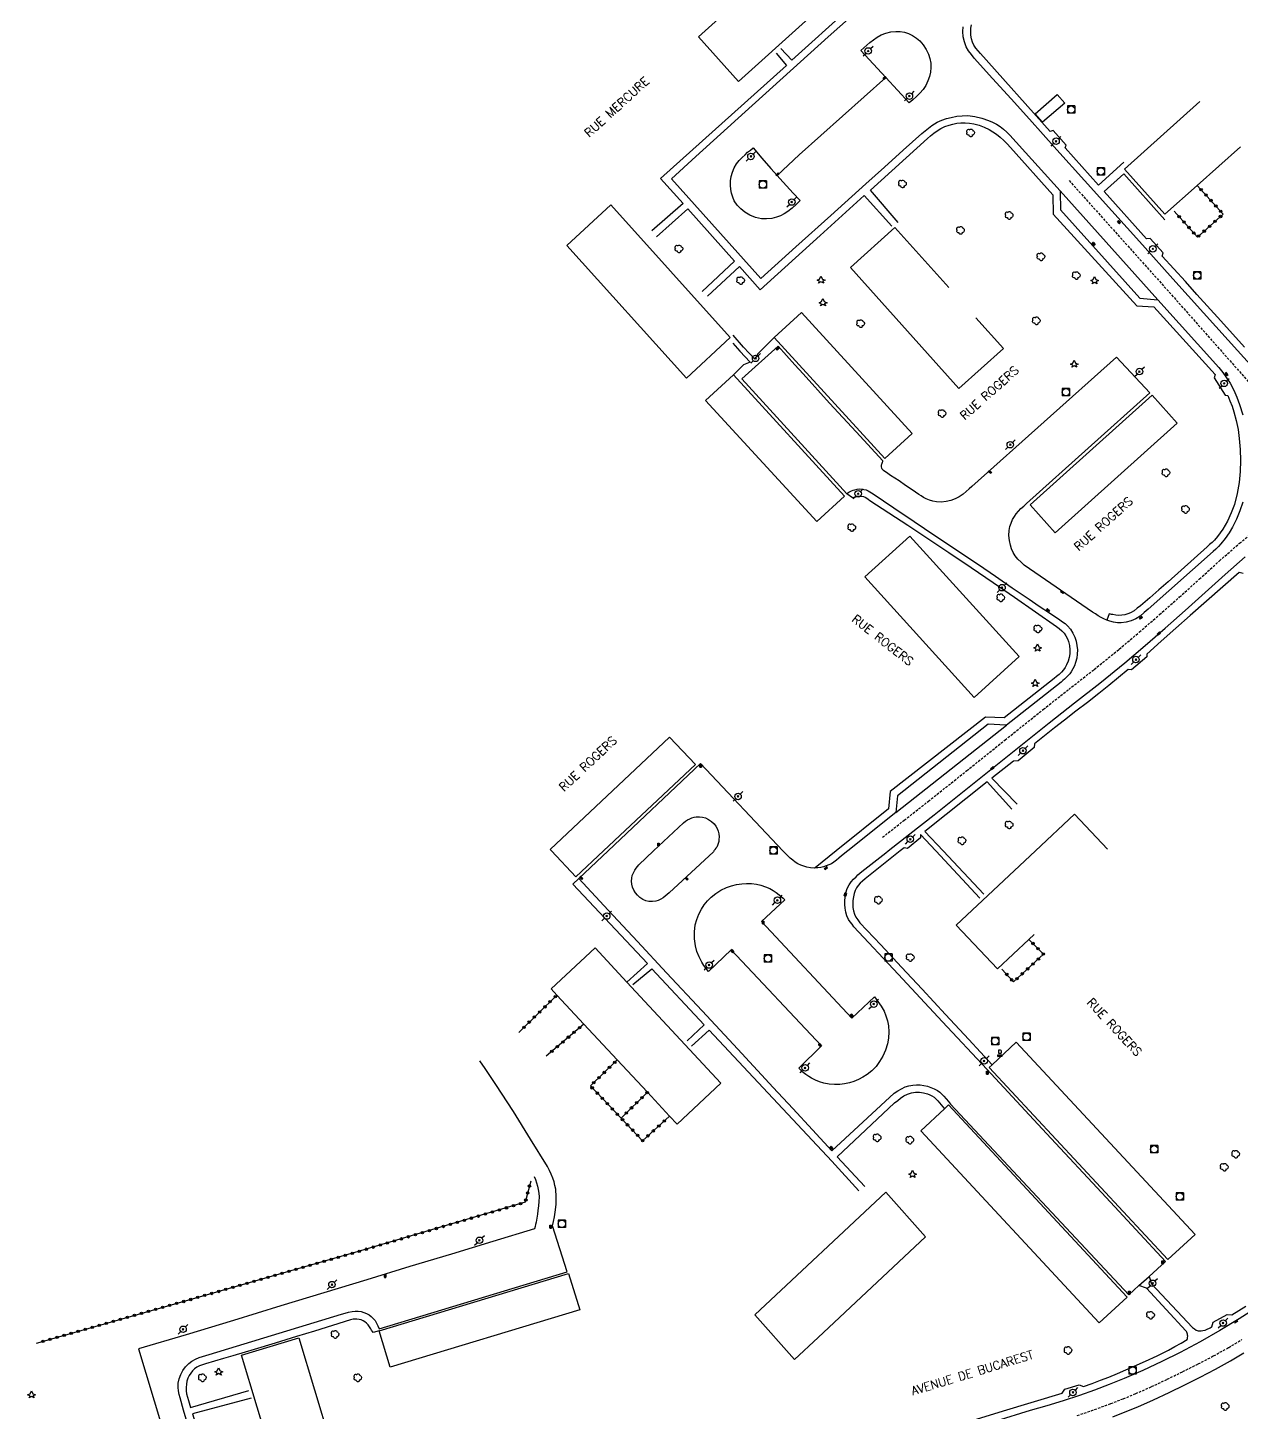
# Model space of a CAD drawing. Header units: millimetres. Extents: x 121000 to 122001, y 132000 to 133001.
# Drawn here: x 121360 to 121609.2, y 132559.8 to 132844 of the extents above; entities that cross this region are included whole.
import ezdxf
from ezdxf.enums import TextEntityAlignment as Align

# ---------------------------------------------------------------- set-up
doc = ezdxf.new("R2010")
doc.units = ezdxf.units.MM
doc.linetypes.add('DASHED', pattern=[0.75, 0.5, -0.25])
doc.layers.get('0').update_dxf_attribs({"linetype": 'CONTINUOUS'})
for name, color, linetype in [('W0001', 6, 'DASHED'), ('W0004', 5, 'CONTINUOUS'), ('W0006', 2, 'CONTINUOUS'), ('W0014', 7, 'CONTINUOUS'), ('W0017', 7, 'CONTINUOUS'), ('W0104', 1, 'CONTINUOUS'), ('W0300', 7, 'CONTINUOUS'), ('W0303', 7, 'CONTINUOUS'), ('W0323', 7, 'CONTINUOUS'), ('W0401', 7, 'CONTINUOUS'), ('W0420', 7, 'CONTINUOUS'), ('W0438', 7, 'CONTINUOUS'), ('W0473', 7, 'CONTINUOUS'), ('W0989', 7, 'CONTINUOUS')]:
    doc.layers.add(name, color=color, linetype=linetype)
doc.styles.get("Standard").update_dxf_attribs({"font": 'romans.shx', "width": 0.85})

# ---------------------------------------------------------------- blocks, each defined once
blk = doc.blocks.new('T401')
for p, q in [((-0.3, 0.3), (0, 0.3)), ((-0.3, -0.25), (-0.3, 0.3)), ((-0.3, 0.15), (0, 0.15)), ((-0.3, 0), (0, 0)), ((0, 0.3), (0, -0.25)), ((-0.3, -0.15), (0, -0.15)), ((-0.3, -0.25), (-0.3, -0.3)), ((-0.3, -0.3), (0, -0.3)), ((0, -0.3), (0, -0.25))]:
    blk.add_line(p, q)
blk = doc.blocks.new('T473')
for p, q in [((-0.166667, 0.166667), (0.166667, -0.166667)), ((-0.166667, -0.166667), (0.166667, 0.166667)), ((0.500001, 0.500001), (1.000002, 1.000002)), ((-1.000002, -1.000002), (-0.500001, -0.500001))]:
    blk.add_line(p, q)
blk.add_ellipse((0, 0), major_axis=(0.471405, 0.471405), ratio=1, start_param=5.4977871438, end_param=11.780972451)
blk = doc.blocks.new('T300')
for p, q in [((-0.8, 0.51), (-0.86, 0.34)), ((-0.86, 0.34), (-0.86, 0.17)), ((-0.86, 0.17), (-0.74, 0.06)), ((-0.69, 0.63), (-0.8, 0.51)), ((-0.8, -0.06), (-0.74, 0.06)), ((-0.74, 0.06), (-0.69, 0.11)), ((-0.57, 0.69), (-0.69, 0.63)), ((-0.46, 0.69), (-0.57, 0.69)), ((-0.29, 0.63), (-0.46, 0.69)), ((-0.29, 0.63), (-0.17, 0.74)), ((-0.23, 0.57), (-0.29, 0.63)), ((-0.17, 0.74), (-0.06, 0.8)), ((-0.06, 0.8), (0.06, 0.8)), ((0.06, 0.8), (0.23, 0.74)), ((0.23, 0.74), (0.34, 0.63)), ((0.34, 0.63), (0.4, 0.51)), ((0.46, 0.46), (0.34, 0.46)), ((0.4, 0.51), (0.4, 0.46)), ((0.57, 0.4), (0.46, 0.46)), ((0.57, 0.4), (0.69, 0.29)), ((0.69, 0.29), (0.74, 0.17)), ((0.74, 0.06), (0.69, -0.17)), ((0.74, 0.17), (0.74, 0.06)), ((-0.8, -0.17), (-0.8, -0.06)), ((-0.8, -0.23), (-0.8, -0.17)), ((-0.74, -0.34), (-0.8, -0.23)), ((-0.69, -0.4), (-0.74, -0.34)), ((-0.51, -0.46), (-0.69, -0.4)), ((-0.4, -0.46), (-0.51, -0.46)), ((-0.4, -0.46), (-0.34, -0.46)), ((-0.34, -0.46), (-0.34, -0.4)), ((-0.34, -0.51), (-0.34, -0.46)), ((-0.29, -0.63), (-0.34, -0.51)), ((-0.17, -0.74), (-0.29, -0.63)), ((-0.06, -0.8), (-0.17, -0.74)), ((0.06, -0.8), (-0.06, -0.8)), ((0.17, -0.74), (0.06, -0.8)), ((0.23, -0.69), (0.17, -0.74)), ((0.29, -0.46), (0.23, -0.46)), ((0.29, -0.63), (0.23, -0.69)), ((0.46, -0.4), (0.29, -0.46)), ((0.34, -0.51), (0.29, -0.63)), ((0.34, -0.51), (0.34, -0.46)), ((0.57, -0.34), (0.46, -0.4)), ((0.63, -0.29), (0.57, -0.34)), ((0.69, -0.17), (0.63, -0.29))]:
    blk.add_line(p, q)
blk = doc.blocks.new('T303')
for p, q in [((-0.77, 0), (-0.28, 0.21)), ((-0.28, -0.21), (-0.77, 0)), ((-0.28, 0.21), (0, 0.83)), ((0, 0.83), (0.28, 0.21)), ((0.28, 0.21), (0.83, 0)), ((0.83, 0), (0.28, -0.21)), ((-0.49, -0.63), (-0.28, -0.21)), ((0, -0.35), (-0.49, -0.63)), ((0.56, -0.63), (0, -0.35)), ((0.28, -0.21), (0.56, -0.63))]:
    blk.add_line(p, q)
blk = doc.blocks.new('T420')
for p, q in [((0.75, 0.75), (-0.75, 0.75)), ((-0.75, 0.75), (-0.75, -0.75)), ((0.75, 0.75), (0.75, -0.75)), ((0.75, -0.75), (-0.75, -0.75))]:
    blk.add_line(p, q)
blk.add_ellipse((0, 0), major_axis=(-0.53, 0.53), ratio=1, start_param=3.926991, end_param=10.210176)
blk = doc.blocks.new('T438')
for p, q in [((-0.4, 0.2), (0.4, 0.2)), ((-0.4, -0.2), (-0.4, 0.2)), ((0.15, 1.1), (-0.3, 1.1)), ((-0.3, 1.1), (-0.3, 0.5)), ((-0.3, 0.5), (0.15, 0.5)), ((0.3, 0.65), (0.3, 0.95)), ((0.4, 0.2), (0.4, -0.2))]:
    blk.add_line(p, q)
at = {"flags": 128}
for points in [[(-0.4, -0.2), (0.4, 0.2)], [(0.4, -0.2), (-0.4, -0.2)]]:
    blk.add_lwpolyline(points, dxfattribs=at)
for centre, major_axis, start_param, end_param in [((0.15, 0.95), (0.106, -0.106), 0.785398, 2.356194), ((0.15, 0.65), (0.106, 0.106), 3.926991, 5.497787)]:
    blk.add_ellipse(centre, major_axis=major_axis, ratio=1, start_param=start_param, end_param=end_param)
blk = doc.blocks.new('t323o')
at = {"color": 0, "linetype": 'Continuous'}
for radius in [0.25, 0.15]:
    blk.add_circle((0, 0), radius, dxfattribs=at)

msp = doc.modelspace()

# ---------------------------------------------------------------- linework, layer by layer
at = {"layer": 'W0001'}
for points in [[(121573.87, 132812.58), (121593.91, 132790.24), (121627.73, 132752.03)], [(121535.54, 132677.79), (121540.02, 132681.3), (121544.97, 132685.2), (121552.85, 132691.47), (121560.71, 132697.78), (121568.58, 132704.07), (121573.78, 132708.16), (121578.99, 132712.24), (121584.13, 132716.41), (121588.3, 132719.93), (121592.42, 132723.51), (121596.53, 132727.12), (121600.63, 132730.81), (121604.7, 132734.53), (121608.86, 132738.15), (121612.09, 132740.82), (121615.36, 132743.43), (121618.7, 132745.95), (121623.16, 132749.07), (121627.73, 132752.03)], [(121575.53, 132559.13), (121577.68, 132559.85), (121579.81, 132560.61), (121582.4, 132561.57), (121584.98, 132562.56), (121587.53, 132563.61), (121590.78, 132565.04), (121593.99, 132566.56), (121597.18, 132568.12), (121600.36, 132569.71), (121603.51, 132571.36), (121606.62, 132573.08), (121609.34, 132574.69)]]:
    msp.add_lwpolyline(points, dxfattribs=at)
at = {"layer": 'W0004'}
msp.add_lwpolyline([(121536.22, 132833.73), (121518.43, 132817.88), (121513.9, 132813.63)], dxfattribs=at)
at = {"layer": 'W0006'}
for points in [[(121572.01, 132810.3), (121572.06, 132806.56), (121588.37, 132788.46), (121592.05, 132788.12)], [(121560.89, 132700.8), (121557.22, 132701.04), (121538.61, 132686.28), (121538.3, 132682.89)]]:
    msp.add_lwpolyline(points, dxfattribs=at)
at = {"layer": 'W0014'}
for points in [[(121526.35, 132850.4), (121528.63, 132847.85), (121516.9, 132837.27), (121514.65, 132839.69)], [(121585.11, 132816.36), (121579.9, 132811.66), (121573.04, 132819.28), (121573.28, 132819.86), (121570.59, 132822.89), (121569.99, 132822.68), (121555.63, 132838.65), (121555.16, 132839.21), (121554.7, 132839.77), (121554.32, 132840.36), (121554.03, 132841.01), (121553.82, 132841.7), (121553.7, 132842.4), (121553.66, 132843.13), (121553.7, 132843.86), (121553.83, 132844.58)], [(121513.68, 132838.71), (121515.82, 132836.22), (121489.98, 132813), (121494.59, 132807.87), (121488.17, 132802.24)], [(121538.78, 132804.01), (121533.09, 132810.61), (121544.76, 132821.2), (121545.41, 132821.75), (121546.06, 132822.31), (121546.75, 132822.81), (121547.54, 132823.26), (121548.36, 132823.65), (121549.21, 132823.97), (121550, 132824.18), (121550.81, 132824.34), (121551.62, 132824.43), (121552.52, 132824.45), (121553.42, 132824.38), (121554.3, 132824.24), (121555.37, 132823.95), (121556.41, 132823.55), (121557.41, 132823.07), (121558.21, 132822.6), (121558.98, 132822.08), (121559.72, 132821.51), (121560.45, 132820.84), (121561.15, 132820.11), (121561.84, 132819.38), (121570.49, 132809.63), (121570.61, 132805.7), (121587.74, 132786.9), (121591.28, 132786.7), (121603.83, 132772.75), (121603.62, 132772.12), (121605.91, 132768.56), (121606.44, 132768.45), (121606.87, 132767.35), (121607.31, 132766.25), (121607.7, 132765.13), (121608.17, 132763.34), (121608.53, 132761.51), (121608.78, 132759.67), (121608.98, 132757.42), (121609.03, 132755.16), (121608.94, 132752.9), (121608.74, 132750.61), (121608.39, 132748.33), (121607.82, 132746.12), (121607.15, 132744.37), (121606.34, 132742.67), (121605.39, 132741.06), (121604.86, 132740.28), (121604.29, 132739.51), (121603.68, 132738.79), (121603.19, 132738.32), (121602.68, 132737.86), (121602.17, 132737.41), (121599.51, 132735.02), (121596.84, 132732.62), (121594.16, 132730.24), (121592.29, 132728.59), (121590.41, 132726.95), (121588.53, 132725.32), (121587.86, 132724.8), (121587.19, 132724.28), (121586.47, 132723.86), (121585.88, 132723.63), (121585.27, 132723.46), (121584.65, 132723.36), (121584.05, 132723.35), (121583.45, 132723.4), (121582.86, 132723.5), (121582.59, 132723.55), (121582.33, 132723.62), (121582.06, 132723.68), (121581.6, 132722.35)], [(121609.86, 132778.38), (121604.98, 132783.8), (121600.09, 132789.22), (121597.73, 132791.85), (121595.36, 132794.47), (121592.99, 132797.1), (121593.17, 132797.77), (121590.48, 132800.7), (121589.71, 132800.6), (121581.03, 132810.32), (121585.08, 132813.97), (121593.5, 132804.52)], [(121499.61, 132788.85), (121506.21, 132794.97), (121510.46, 132790.18), (121522.74, 132801.31), (121531.8, 132809.52), (121537.49, 132803.22)], [(121489.14, 132801.05), (121495.61, 132806.81), (121505.17, 132796.05), (121498.52, 132789.84)], [(121513.29, 132780.39), (121509.93, 132776.99), (121509.35, 132775.95), (121507, 132778.38), (121504.89, 132780.87)], [(121504.8, 132779.24), (121506.25, 132777.58), (121508.39, 132775.33), (121507.03, 132774.76), (121504.94, 132772.7)], [(121529.38, 132747.45), (121529.62, 132747.56), (121529.87, 132747.67), (121530.12, 132747.75), (121530.37, 132747.8), (121530.63, 132747.82), (121530.89, 132747.83), (121531.26, 132747.8), (121531.62, 132747.72), (121531.97, 132747.6), (121532.3, 132747.42), (121532.61, 132747.18), (121532.92, 132746.95), (121536.82, 132744.4), (121540.73, 132741.84), (121544.63, 132739.27), (121549.19, 132736.22), (121553.74, 132733.15), (121558.27, 132730.07), (121562.61, 132727.08), (121566.93, 132724.08), (121571.26, 132721.08), (121571.82, 132720.63), (121572.39, 132720.19), (121572.87, 132719.68), (121573.21, 132719.14), (121573.49, 132718.56), (121573.71, 132717.96), (121573.92, 132717.14), (121574.02, 132716.28), (121574, 132715.44), (121573.88, 132714.67), (121573.66, 132713.92), (121573.35, 132713.2), (121573.04, 132712.67), (121572.68, 132712.16), (121572.28, 132711.69), (121571.8, 132711.22), (121571.28, 132710.79), (121570.76, 132710.36), (121560.51, 132702.32), (121556.71, 132702.46), (121537.15, 132687.17), (121536.79, 132683.62), (121526.05, 132675)], [(121529.38, 132747.45), (121528.2, 132748.32)], [(121609.59, 132731.97), (121608.75, 132732.13), (121605.41, 132729.2), (121602.07, 132726.27), (121598.74, 132723.34), (121595.75, 132720.69), (121592.77, 132718.02), (121589.78, 132715.36), (121589.79, 132714.82), (121586.65, 132712.15), (121585.98, 132712.23), (121583.98, 132710.59), (121581.99, 132708.95), (121579.98, 132707.33), (121577.63, 132705.49), (121575.26, 132703.68), (121572.9, 132701.85), (121570.85, 132700.24), (121568.8, 132698.62), (121566.75, 132697), (121566.7, 132696.25), (121563.42, 132693.48), (121562.45, 132693.42), (121558, 132689.92), (121563.18, 132684.62)], [(121562.09, 132683.59), (121557.01, 132689.15), (121544.21, 132679.01), (121548, 132675)], [(121546.48, 132675), (121543.36, 132678.34), (121543.37, 132677.65), (121540.65, 132675.46), (121539.99, 132675.64), (121539.19, 132675)], [(121526.05, 132675), (121521.69, 132671.5)], [(121539.19, 132675), (121531.96, 132669.24), (121531.47, 132668.8), (121530.97, 132668.37), (121530.54, 132667.89), (121530.22, 132667.39), (121529.96, 132666.84), (121529.75, 132666.28), (121529.57, 132665.56), (121529.47, 132664.82), (121529.45, 132664.08), (121529.48, 132663.38), (121529.59, 132662.69), (121529.78, 132662.02), (121530.1, 132661.42), (121530.5, 132660.84), (121530.9, 132660.27), (121535.17, 132655.72), (121539.44, 132651.16), (121543.71, 132646.6), (121548.49, 132641.45), (121553.26, 132636.28), (121558.03, 132631.11)], [(121555.55, 132665.29), (121546.48, 132675)], [(121548, 132675), (121556.37, 132666.13)], [(121473.18, 132669.31), (121471.97, 132668.2), (121487.28, 132651.9), (121483.07, 132648.07)], [(121484.27, 132647.58), (121488.2, 132650.8), (121498.95, 132639.27), (121495.45, 132636.01)], [(121496.3, 132634.94), (121499.95, 132638.24), (121525.16, 132611.31), (121530.71, 132605.23)], [(121538.04, 132623.27), (121538.66, 132623.77), (121539.27, 132624.28), (121539.92, 132624.71), (121540.68, 132625.07), (121541.48, 132625.34), (121542.29, 132625.49), (121543.12, 132625.48), (121543.95, 132625.35), (121544.76, 132625.11), (121545.24, 132624.92), (121545.7, 132624.7), (121546.13, 132624.43), (121546.53, 132624.08), (121546.9, 132623.69), (121547.25, 132623.29), (121547.59, 132622.88), (121547.91, 132622.47), (121548.24, 132622.05)], [(121531.92, 132606.11), (121526.26, 132612.23), (121538.04, 132623.27)], [(121590.27, 132587.65), (121590.76, 132586.16)], [(121543.96, 132555.04), (121560.38, 132560.07), (121572.41, 132563.7), (121573, 132564.53), (121575.95, 132565.42), (121576.82, 132565.1), (121578.56, 132565.72), (121580.3, 132566.35), (121582.03, 132567.01), (121583.76, 132567.73), (121585.48, 132568.48), (121587.19, 132569.25), (121589.56, 132570.3), (121591.92, 132571.39), (121594.24, 132572.55), (121595.54, 132573.26), (121596.83, 132573.99), (121598.12, 132574.73), (121598.15, 132574.94), (121598.18, 132575.16), (121598.2, 132575.38), (121598.19, 132575.61), (121598.17, 132575.83), (121598.11, 132576.05), (121598.03, 132576.21), (121597.93, 132576.35), (121597.84, 132576.5), (121589.74, 132585.28), (121588.19, 132585.78)], [(121590.76, 132586.16), (121599.22, 132577.2), (121599.59, 132576.93), (121599.97, 132576.66), (121600.37, 132576.5), (121600.68, 132576.47), (121600.99, 132576.5), (121601.3, 132576.55), (121601.77, 132576.66), (121602.23, 132576.83), (121602.67, 132577.04), (121602.83, 132577.13), (121602.99, 132577.22), (121603.15, 132577.31), (121603.46, 132578.25), (121606.27, 132579.87), (121607.23, 132579.8), (121608.69, 132580.69), (121610.14, 132581.58)], [(121432.21, 132576.49), (121430.98, 132576.13), (121430.81, 132576.39), (121430.65, 132576.65), (121430.49, 132576.9), (121430.22, 132577.33), (121429.95, 132577.74), (121429.62, 132578.1), (121429.28, 132578.36), (121428.9, 132578.57), (121428.5, 132578.73), (121428.08, 132578.83), (121427.64, 132578.88), (121427.21, 132578.89), (121426.9, 132578.86), (121426.59, 132578.82), (121426.29, 132578.77), (121422.6, 132577.62), (121418.9, 132576.46), (121415.21, 132575.32), (121410.86, 132573.98), (121406.51, 132572.67), (121402.15, 132571.37), (121400.28, 132570.82), (121398.41, 132570.28), (121396.54, 132569.74), (121395.93, 132569.52), (121395.32, 132569.3), (121394.75, 132569.02), (121394.29, 132568.68), (121393.87, 132568.28), (121393.51, 132567.84), (121393.19, 132567.32), (121392.94, 132566.76), (121392.75, 132566.18), (121392.62, 132565.53), (121392.56, 132564.86), (121392.57, 132564.2), (121392.68, 132563.54), (121392.86, 132562.88), (121393.04, 132562.23), (121393.46, 132560.79), (121405.47, 132564.28)], [(121405.91, 132562.68), (121393.88, 132559.45), (121399.4, 132541.14), (121406.01, 132519.07)]]:
    msp.add_lwpolyline(points, dxfattribs=at)
at = {"layer": 'W0017'}
for points in [[(121529.19, 132846.35), (121524.4, 132842.06), (121518.7, 132836.95), (121513.01, 132831.82), (121507.33, 132826.67), (121502.29, 132822.09), (121497.25, 132817.5), (121492.21, 132812.91), (121510.57, 132792.51), (121517.75, 132798.98), (121524.94, 132805.44), (121532.12, 132811.91), (121535.95, 132815.36), (121539.77, 132818.82), (121543.6, 132822.27), (121544.64, 132823.07), (121545.69, 132823.88), (121546.79, 132824.55), (121547.72, 132824.96), (121548.68, 132825.3), (121549.66, 132825.56), (121550.77, 132825.77), (121551.9, 132825.89), (121553.03, 132825.91), (121554.48, 132825.73), (121555.91, 132825.37), (121557.3, 132824.88), (121558.13, 132824.54), (121558.94, 132824.14), (121559.7, 132823.68), (121560.39, 132823.13), (121561.04, 132822.51), (121561.69, 132821.9)], [(121531.11, 132839.26), (121531.72, 132839.82), (121532.33, 132840.38), (121532.96, 132840.92), (121533.69, 132841.5), (121534.44, 132842.05), (121535.25, 132842.5), (121536.23, 132842.87), (121537.26, 132843.11), (121538.31, 132843.2), (121539.18, 132843.15), (121540.06, 132843.01), (121540.89, 132842.76), (121541.72, 132842.35), (121542.49, 132841.83), (121543.19, 132841.23), (121543.91, 132840.42), (121544.53, 132839.51), (121545, 132838.54), (121545.28, 132837.64), (121545.45, 132836.71), (121545.49, 132835.77), (121545.39, 132834.84), (121545.17, 132833.91), (121544.85, 132833.02), (121544.41, 132832.13), (121543.86, 132831.29), (121543.24, 132830.5), (121542.55, 132829.81), (121541.79, 132829.17), (121541.02, 132828.54)], [(121611.61, 132774.18), (121606.52, 132779.8), (121601.45, 132785.42), (121595.17, 132792.39), (121588.91, 132799.37), (121582.64, 132806.34), (121577, 132812.63), (121571.35, 132818.91), (121565.7, 132825.19), (121561.93, 132829.37), (121558.16, 132833.54), (121554.38, 132837.71), (121553.8, 132838.47), (121553.21, 132839.24), (121552.73, 132840.05), (121552.36, 132841.05), (121552.12, 132842.1), (121552.03, 132843.16), (121552.11, 132844.11)], [(121541.02, 132828.54), (121536.22, 132833.73), (121531.11, 132839.26)], [(121561.69, 132821.9), (121572.01, 132810.46), (121572.01, 132810.3)], [(121518.62, 132808.48), (121517.8, 132807.7), (121516.98, 132806.93), (121516.09, 132806.25), (121515.36, 132805.78), (121514.6, 132805.37), (121513.81, 132805.05), (121512.79, 132804.8), (121511.72, 132804.7), (121510.68, 132804.75), (121509.48, 132805.01), (121508.31, 132805.47), (121507.26, 132806.09), (121506.43, 132806.77), (121505.68, 132807.56), (121505.1, 132808.45), (121504.79, 132809.19), (121504.57, 132809.97), (121504.43, 132810.77), (121504.34, 132811.66), (121504.35, 132812.56), (121504.47, 132813.43), (121504.73, 132814.33), (121505.12, 132815.19), (121505.6, 132816), (121506.12, 132816.67), (121506.71, 132817.3), (121507.33, 132817.9), (121507.86, 132818.38), (121508.41, 132818.83), (121508.96, 132819.29)], [(121508.96, 132819.29), (121510.79, 132817.19), (121512.61, 132815.09), (121513.9, 132813.63), (121514.46, 132813), (121515.84, 132811.49), (121517.23, 132809.98), (121518.62, 132808.48)], [(121592.05, 132788.12), (121572.01, 132810.46)], [(121591.87, 132788.14), (121592.05, 132788.12), (121604.62, 132774.23), (121605.4, 132773.17), (121606.19, 132772.11), (121606.9, 132771.01), (121607.65, 132769.59), (121608.29, 132768.11), (121608.85, 132766.6), (121609.49, 132764.52)], [(121609.49, 132746.55), (121608.93, 132744.82), (121608.25, 132743.11), (121607.43, 132741.48), (121606.71, 132740.29), (121605.9, 132739.14), (121605.02, 132738.05), (121604.51, 132737.49), (121603.98, 132736.95), (121603.45, 132736.42), (121590.1, 132724.59), (121589.27, 132723.9), (121588.44, 132723.21), (121587.54, 132722.64), (121586.59, 132722.22), (121585.57, 132721.92), (121584.54, 132721.79), (121583.76, 132721.82), (121582.98, 132721.94), (121582.21, 132722.13), (121581.6, 132722.35), (121581, 132722.62), (121580.42, 132722.91), (121579.83, 132723.26), (121579.25, 132723.63), (121578.68, 132724.01), (121564.63, 132733.62), (121563.98, 132734.25), (121563.32, 132734.88), (121562.76, 132735.56), (121562.37, 132736.25), (121562.06, 132736.99), (121561.81, 132737.74), (121561.59, 132738.74), (121561.49, 132739.77), (121561.54, 132740.79), (121561.7, 132741.55), (121561.95, 132742.3), (121562.26, 132743.02), (121562.61, 132743.61), (121563.01, 132744.17), (121563.44, 132744.7), (121563.97, 132745.25), (121564.54, 132745.77), (121565.12, 132746.28), (121590.41, 132769.04), (121583.57, 132776.31), (121553.91, 132749.82), (121553.31, 132749.28), (121552.71, 132748.74), (121552.07, 132748.24), (121551.27, 132747.7), (121550.43, 132747.23), (121549.54, 132746.89), (121548.6, 132746.68), (121547.62, 132746.61), (121546.65, 132746.65), (121545.91, 132746.79), (121545.18, 132747), (121544.48, 132747.27), (121543.97, 132747.54), (121543.48, 132747.85), (121542.99, 132748.15), (121541.64, 132749.08), (121540.29, 132750.02), (121538.93, 132750.94), (121538.06, 132751.49), (121537.18, 132752.04), (121536.35, 132752.64), (121536.03, 132752.86), (121535.72, 132753.1), (121535.49, 132753.38), (121535.4, 132753.58), (121535.34, 132753.8), (121535.32, 132754.02), (121535.34, 132754.21), (121535.4, 132754.41), (121535.46, 132754.61), (121535.51, 132754.76), (121535.58, 132754.91), (121535.64, 132755.05), (121530.16, 132760.99), (121524.69, 132766.92), (121519.24, 132772.89), (121517.52, 132774.79), (121515.81, 132776.7), (121514.09, 132778.61), (121506.64, 132771.9), (121528.2, 132748.32), (121528.43, 132748.46), (121528.66, 132748.61), (121528.89, 132748.74), (121529.2, 132748.89), (121529.52, 132749.02), (121529.84, 132749.13), (121530.32, 132749.23), (121530.8, 132749.28), (121531.28, 132749.27), (121531.74, 132749.2), (121532.2, 132749.09), (121532.63, 132748.92), (121532.97, 132748.73), (121533.29, 132748.51), (121533.61, 132748.29), (121537.84, 132745.44), (121542.07, 132742.59), (121546.31, 132739.75), (121549.29, 132737.76), (121552.27, 132735.77), (121555.24, 132733.77), (121558.71, 132731.4), (121562.16, 132729.01), (121565.62, 132726.64), (121567.73, 132725.24), (121569.85, 132723.83), (121571.96, 132722.43), (121572.51, 132722.04), (121573.05, 132721.65), (121573.55, 132721.21), (121574.13, 132720.5), (121574.62, 132719.7), (121575.01, 132718.87), (121575.29, 132718.03), (121575.47, 132717.16), (121575.56, 132716.28), (121575.53, 132715.41), (121575.41, 132714.53), (121575.19, 132713.67), (121574.95, 132713.01), (121574.65, 132712.37), (121574.29, 132711.77), (121573.98, 132711.36), (121573.64, 132710.98), (121573.28, 132710.61), (121572.93, 132710.28), (121572.57, 132709.97), (121572.2, 132709.66), (121560.98, 132700.79)], [(121536.7, 132675), (121541.18, 132678.51), (121546.13, 132682.4), (121554.01, 132688.68), (121561.87, 132694.98), (121569.74, 132701.28), (121574.94, 132705.37), (121580.15, 132709.45), (121585.29, 132713.61), (121589.46, 132717.14), (121593.58, 132720.72), (121597.69, 132724.32), (121601.78, 132728.02), (121605.86, 132731.74), (121610.02, 132735.36)], [(121538.3, 132682.89), (121560.98, 132700.79)], [(121561.01, 132700.82), (121560.98, 132700.79)], [(121515.1, 132675), (121498.2, 132692.93), (121479.21, 132675)], [(121488.55, 132675), (121494.7, 132680.79), (121495.12, 132681.07), (121495.54, 132681.35), (121495.98, 132681.59), (121496.42, 132681.77), (121496.87, 132681.92), (121497.32, 132682.01), (121497.95, 132682.02), (121498.58, 132681.94), (121499.18, 132681.77), (121499.84, 132681.47), (121500.45, 132681.05), (121500.98, 132680.54), (121501.32, 132680.08), (121501.6, 132679.57), (121501.81, 132679.04), (121501.93, 132678.49), (121501.98, 132677.92), (121501.96, 132677.35), (121501.91, 132676.92), (121501.83, 132676.49), (121501.68, 132676.09), (121501.53, 132675.8), (121501.34, 132675.53), (121501.14, 132675.27), (121501.04, 132675.12), (121500.94, 132675)], [(121538.31, 132682.95), (121538.3, 132682.89), (121528.4, 132675)], [(121479.21, 132675), (121473.18, 132669.31), (121479.2, 132662.87), (121485.21, 132656.43), (121491.22, 132649.99), (121498.53, 132642.15), (121505.84, 132634.3), (121513.13, 132626.45), (121517.14, 132622.11), (121521.16, 132617.77), (121525.17, 132613.44), (121537.95, 132625.27), (121538.68, 132625.73), (121539.41, 132626.18), (121540.17, 132626.55), (121540.94, 132626.79), (121541.74, 132626.95), (121542.55, 132627.02), (121543.29, 132626.99), (121544.04, 132626.88), (121544.77, 132626.7), (121545.49, 132626.47), (121546.18, 132626.17), (121546.83, 132625.8), (121547.29, 132625.45), (121547.72, 132625.06), (121548.14, 132624.65), (121548.62, 132624.13), (121549.07, 132623.58), (121549.51, 132623.03)], [(121500.94, 132675), (121500.93, 132674.98), (121500.82, 132674.84), (121491.75, 132666.4), (121491.35, 132666.04), (121490.94, 132665.68), (121490.51, 132665.37), (121490.02, 132665.09), (121489.51, 132664.85), (121488.98, 132664.69), (121488.3, 132664.6), (121487.6, 132664.61), (121486.94, 132664.74), (121486.32, 132665.03), (121485.74, 132665.44), (121485.23, 132665.92), (121484.83, 132666.42), (121484.49, 132666.97), (121484.24, 132667.55), (121484.09, 132668.15), (121484.02, 132668.78), (121484.05, 132669.4), (121484.18, 132669.97), (121484.41, 132670.53), (121484.69, 132671.06), (121484.95, 132671.44), (121485.25, 132671.8), (121485.55, 132672.16), (121488.55, 132675)], [(121515.36, 132674.73), (121515.1, 132675)], [(121527.11, 132673.97), (121526.6, 132673.52), (121526.08, 132673.07), (121525.53, 132672.67), (121525.04, 132672.38), (121524.51, 132672.13), (121523.98, 132671.92), (121523.43, 132671.74), (121522.87, 132671.61), (121522.3, 132671.52), (121521.69, 132671.5), (121521.54, 132671.49), (121520.78, 132671.55), (121520.03, 132671.68), (121519.39, 132671.84), (121518.76, 132672.06), (121518.17, 132672.33), (121517.62, 132672.67), (121517.1, 132673.07), (121516.6, 132673.49), (121516.17, 132673.89), (121515.76, 132674.31), (121515.36, 132674.73)], [(121528.4, 132675), (121527.11, 132673.97)], [(121593.67, 132590.71), (121581.45, 132603.87), (121569.23, 132617.03), (121556.99, 132630.19), (121547.89, 132639.94), (121538.78, 132649.69), (121529.68, 132659.44), (121529.29, 132659.93), (121528.91, 132660.42), (121528.58, 132660.94), (121528.25, 132661.67), (121528.01, 132662.45), (121527.85, 132663.24), (121527.78, 132663.99), (121527.79, 132664.76), (121527.86, 132665.51), (121528.04, 132666.4), (121528.32, 132667.27), (121528.72, 132668.07), (121529.12, 132668.65), (121529.6, 132669.2), (121530.11, 132669.71), (121530.49, 132670.07), (121530.88, 132670.41), (121531.28, 132670.75), (121536.23, 132674.63), (121536.7, 132675)], [(121392.79, 132557.71), (121392.06, 132560.22), (121391.33, 132562.74), (121391.16, 132563.46), (121390.99, 132564.17), (121390.91, 132564.89), (121390.97, 132565.79), (121391.16, 132566.67), (121391.46, 132567.52), (121391.91, 132568.35), (121392.48, 132569.13), (121393.14, 132569.81), (121393.78, 132570.27), (121394.49, 132570.67), (121395.22, 132571), (121395.91, 132571.25), (121396.62, 132571.45), (121397.32, 132571.65), (121424.49, 132579.91), (121425.2, 132580.11), (121425.91, 132580.31), (121426.63, 132580.44), (121427.25, 132580.5), (121427.88, 132580.51), (121428.5, 132580.44), (121429.07, 132580.29), (121429.63, 132580.06), (121430.15, 132579.77), (121430.59, 132579.44), (121431, 132579.06), (121431.36, 132578.63), (121431.68, 132578.09), (121431.94, 132577.5), (121432.2, 132576.9), (121470.81, 132588.64), (121467.81, 132598.03), (121468.01, 132598.96), (121468.2, 132599.9), (121468.35, 132600.84), (121468.52, 132602.41), (121468.57, 132603.99), (121468.45, 132605.56), (121468.3, 132606.33), (121468.11, 132607.09), (121467.88, 132607.84), (121467.55, 132608.64), (121467.16, 132609.42), (121466.77, 132610.21), (121463.27, 132615.85), (121459.78, 132621.49), (121456.18, 132627.07), (121455.09, 132628.69), (121453.99, 132630.31), (121452.88, 132631.94)], [(121549.51, 132623.03), (121586.1, 132583.9)], [(121464.02, 132608.18), (121464.27, 132607.53), (121464.52, 132606.88), (121464.72, 132606.22), (121464.88, 132605.49), (121464.98, 132604.74), (121465.03, 132603.99), (121465.01, 132603.07), (121464.92, 132602.14), (121464.8, 132601.21), (121464.69, 132600.41), (121464.56, 132599.61), (121464.42, 132598.82), (121464.32, 132598.35), (121464.21, 132597.89), (121464.1, 132597.43), (121455.57, 132594.84), (121447.04, 132592.26), (121438.51, 132589.67), (121429.68, 132586.98), (121420.86, 132584.29), (121412.03, 132581.6), (121402.29, 132578.65), (121392.55, 132575.71), (121382.82, 132572.77), (121387.54, 132557.14)], [(121586.1, 132583.9), (121588.19, 132585.78), (121590.27, 132587.65), (121593.67, 132590.71)], [(121612.75, 132581.47), (121608.78, 132578.95), (121604.8, 132576.56), (121600.77, 132574.26), (121596.67, 132572.07), (121592.87, 132570.18), (121589.02, 132568.39), (121585.13, 132566.7), (121582.11, 132565.48), (121579.07, 132564.32), (121576.01, 132563.23), (121572.65, 132562.14), (121569.26, 132561.13), (121565.87, 132560.12)], [(121582.8, 132558.85), (121585.38, 132559.85), (121587.93, 132560.9), (121591.18, 132562.33), (121594.4, 132563.84), (121597.59, 132565.4), (121600.76, 132567), (121603.91, 132568.64), (121607.02, 132570.36), (121609.74, 132571.97)], [(121565.87, 132560.12), (121558.84, 132557.96)]]:
    msp.add_lwpolyline(points, dxfattribs=at)
msp.add_lwpolyline([(121533.91, 132645.07), (121534.6, 132644.11), (121535.29, 132643.15), (121535.86, 132642.13), (121536.26, 132641.15), (121536.56, 132640.12), (121536.76, 132639.08), (121536.83, 132637.85), (121536.76, 132636.6), (121536.54, 132635.38), (121536.16, 132634.11), (121535.63, 132632.89), (121534.96, 132631.75), (121534.21, 132630.77), (121533.33, 132629.87), (121532.38, 132629.09), (121531.53, 132628.55), (121530.62, 132628.08), (121529.69, 132627.69), (121528.74, 132627.4), (121527.76, 132627.2), (121526.78, 132627.08), (121525.68, 132627.05), (121524.56, 132627.14), (121523.47, 132627.35), (121522.62, 132627.61), (121521.78, 132627.95), (121520.97, 132628.36), (121520.39, 132628.71), (121519.82, 132629.1), (121519.28, 132629.52), (121518.96, 132629.81), (121518.65, 132630.11), (121518.34, 132630.42), (121523.03, 132634.97), (121504.49, 132654.73), (121499.81, 132650.26), (121499.35, 132650.89), (121498.89, 132651.51), (121498.46, 132652.15), (121497.9, 132653.24), (121497.45, 132654.38), (121497.13, 132655.55), (121496.93, 132656.96), (121496.92, 132658.4), (121497.1, 132659.81), (121497.4, 132660.94), (121497.84, 132662.03), (121498.38, 132663.07), (121498.95, 132663.94), (121499.61, 132664.76), (121500.34, 132665.5), (121501.31, 132666.27), (121502.38, 132666.93), (121503.5, 132667.46), (121504.52, 132667.83), (121505.59, 132668.1), (121506.66, 132668.27), (121507.65, 132668.33), (121508.65, 132668.29), (121509.64, 132668.17), (121510.58, 132667.95), (121511.51, 132667.65), (121512.4, 132667.26), (121513.08, 132666.88), (121513.73, 132666.45), (121514.36, 132665.98), (121514.76, 132665.64), (121515.14, 132665.29), (121515.52, 132664.94), (121510.7, 132660.53), (121529.25, 132640.7)], close=True, dxfattribs=at)
at = {"layer": 'W0104'}
for points in [[(121525.93, 132867.51), (121534.2, 132858.34), (121506.01, 132832.93), (121497.74, 132842.1)], [(121571.43, 132830.23), (121572.96, 132828.46), (121568.41, 132824.54), (121566.89, 132826.3)], [(121479.77, 132807.62), (121504.3, 132780.35), (121495.29, 132772.01), (121470.76, 132799.28)], [(121541.65, 132760.64), (121536.05, 132755.52), (121513.29, 132780.39), (121518.88, 132785.51)], [(121504.94, 132772.7), (121527.76, 132747.83), (121522.04, 132742.58), (121499.22, 132767.45)], [(121570.99, 132740.29), (121565.84, 132746.01), (121590.9, 132768.54), (121596.05, 132762.81)], [(121541.17, 132739.62), (121563.61, 132714.89), (121554.36, 132706.5), (121531.93, 132731.24)], [(121476.52, 132655.1), (121483.07, 132648.07), (121502.38, 132627.35), (121493.36, 132618.94), (121491.84, 132620.57), (121487.29, 132625.45), (121481.09, 132632.11), (121474.24, 132639.46), (121468.69, 132645.41), (121467.5, 132646.69)], [(121594.13, 132591.11), (121557.43, 132630.56), (121558.03, 132631.11), (121562.99, 132635.73), (121599.7, 132596.28)], [(121543.42, 132617.58), (121548.24, 132622.05), (121549.11, 132622.86), (121585.74, 132583.41), (121580.05, 132578.13)], [(121509.32, 132579.76), (121536.22, 132604.97), (121544.36, 132595.81), (121522.32, 132575.16), (121517.46, 132570.6)], [(121432.21, 132576.49), (121471.11, 132588.29), (121473.38, 132580.81), (121434.48, 132569.02)], [(121413.57, 132539.49), (121403.92, 132571.49), (121415.68, 132575.04), (121425.33, 132543.04)]]:
    msp.add_lwpolyline(points, close=True, dxfattribs=at)
for points in [[(121609.01, 132819.54), (121600.15, 132811.6), (121593.54, 132805.66), (121585.23, 132814.92), (121600.7, 132828.8)], [(121551.21, 132769.93), (121528.95, 132794.75), (121538.1, 132802.95), (121549.13, 132790.64)], [(121554.69, 132784.44), (121560.35, 132778.13), (121551.21, 132769.93)], [(121467.59, 132675), (121467.3, 132675.31), (121491.84, 132698.37)], [(121491.84, 132698.37), (121497.14, 132692.73), (121478.27, 132675)], [(121566.94, 132675), (121574.98, 132682.53), (121581.71, 132675.35)], [(121478.27, 132675), (121472.6, 132669.67), (121467.59, 132675)], [(121566.66, 132657.84), (121565.6, 132656.85), (121559.13, 132650.78), (121550.69, 132659.79), (121566.94, 132675)]]:
    msp.add_lwpolyline(points, dxfattribs=at)
at = {"layer": 'W0323'}
for points in [[(121595.45, 132806.31), (121600.21, 132800.97), (121605.49, 132805.71), (121600.15, 132811.6)], [(121560.05, 132650.75), (121562.44, 132648.12), (121568.6, 132653.78), (121565.6, 132656.85)], [(121460.87, 132637.76), (121468.69, 132645.41)], [(121474.24, 132639.46), (121466.52, 132632.87)], [(121491.84, 132620.57), (121486.3, 132615.52), (121481.86, 132620.17), (121475.58, 132626.75), (121481.09, 132632.11)], [(121481.86, 132620.17), (121487.29, 132625.45)], [(121463.31, 132607.22), (121462.21, 132602.88), (121427.9, 132592.76), (121392.84, 132582.74), (121361.76, 132573.93)]]:
    msp.add_lwpolyline(points, dxfattribs=at)

# ---------------------------------------------------------------- block references
at = {"layer": 'W0300', "rotation": 359.9999899820874}
for p in [(121553.68, 132822.36), (121539.68, 132811.88), (121561.58, 132805.42), (121551.6, 132802.35), (121493.79, 132798.54), (121568.12, 132796.94), (121506.47, 132792.03), (121575.38, 132793.08), (121531.1, 132783.2), (121567.17, 132783.79), (121547.82, 132764.76), (121593.79, 132752.59), (121597.79, 132745.08), (121529.28, 132741.34), (121559.86, 132726.93), (121567.48, 132720.54), (121561.58, 132680.32), (121551.91, 132677.08), (121534.74, 132664.88), (121541.28, 132653.1), (121534.48, 132616.1), (121541.2, 132615.63), (121608.1, 132612.74), (121605.76, 132610.07), (121590.63, 132579.67), (121423.2, 132575.75), (121573.68, 132572.46), (121395.95, 132566.86), (121427.85, 132566.84), (121605.94, 132560.96)]:
    msp.add_blockref('T300', p, dxfattribs=at)
at = {"layer": 'W0303', "rotation": 359.9999899820874}
for p in [(121522.91, 132792.14), (121579.08, 132792.04), (121523.32, 132787.52), (121574.9, 132774.92), (121567.36, 132716.65), (121566.9, 132709.4), (121541.7, 132608.62), (121399.25, 132568.06), (121360.81, 132563.38)]:
    msp.add_blockref('T303', p, dxfattribs=at)
at = {"layer": 'W0323'}
for p, rotation in [((121600.96, 132810.71), 132.2198441642196), ((121601.96, 132809.6), 132.2198441642196), ((121602.97, 132808.49), 132.2198441642196), ((121603.98, 132807.38), 132.2198441642196), ((121604.99, 132806.27), 132.2198441642196), ((121596.45, 132805.19), 311.7532587086588), ((121597.45, 132804.07), 311.7532587086588), ((121598.45, 132802.95), 311.7532587086588), ((121602.7, 132803.21), 41.93799448621221), ((121603.82, 132804.21), 41.93799448621221), ((121604.93, 132805.21), 41.93799448621221), ((121599.45, 132801.83), 311.7532587086588), ((121600.47, 132801.2), 41.93799448621221), ((121601.59, 132802.2), 41.93799448621221), ((121566.44, 132655.99), 134.3475428458133), ((121567.49, 132654.92), 134.3475428458133), ((121567.56, 132652.82), 42.57694574180293), ((121568.54, 132653.84), 134.3475428458133), ((121561.06, 132649.64), 312.3984736628968), ((121564.24, 132649.78), 42.57694574180293), ((121565.35, 132650.8), 42.57694574180293), ((121566.45, 132651.81), 42.57694574180293), ((121562.07, 132648.53), 312.3984736628968), ((121563.14, 132648.77), 42.57694574180293), ((121467.3, 132644.05), 44.38911499909314), ((121468.37, 132645.1), 44.38911499909314), ((121464.08, 132640.91), 44.38911499909314), ((121465.16, 132641.96), 44.38911499909314), ((121466.23, 132643), 44.38911499909314), ((121461.94, 132638.81), 44.38911499909314), ((121463.01, 132639.86), 44.38911499909314), ((121472.22, 132637.74), 220.4751169761724), ((121473.36, 132638.72), 220.4751169761724), ((121469.94, 132635.79), 220.4751169761724), ((121471.08, 132636.77), 220.4751169761724), ((121467.66, 132633.85), 220.4751169761724), ((121468.8, 132634.82), 220.4751169761724), ((121478.42, 132629.52), 44.20361727477446), ((121479.5, 132630.57), 44.20361727477446), ((121480.58, 132631.61), 44.20361727477446), ((121475.94, 132626.37), 133.6458263129532), ((121476.27, 132627.43), 44.20361727477446), ((121477.35, 132628.48), 44.20361727477446), ((121476.98, 132625.28), 133.6458263129532), ((121478.01, 132624.2), 133.6458263129532), ((121486.16, 132624.35), 44.18719672699813), ((121487.23, 132625.4), 44.18719672699813), ((121479.05, 132623.11), 133.6458263129532), ((121480.08, 132622.03), 133.6458263129532), ((121481.12, 132620.94), 133.6458263129532), ((121482.93, 132621.22), 44.18719672699813), ((121484.01, 132622.26), 44.18719672699813), ((121485.08, 132623.31), 44.18719672699813), ((121482.16, 132619.86), 133.6522608498077), ((121483.19, 132618.77), 133.6522608498077), ((121489.62, 132618.55), 222.3574547058458), ((121490.73, 132619.56), 222.3574547058458), ((121484.23, 132617.69), 133.6522608498077), ((121485.26, 132616.6), 133.6522608498077), ((121486.3, 132615.52), 133.6522608498077), ((121487.41, 132616.53), 222.3574547058458), ((121488.51, 132617.54), 222.3574547058458), ((121462.69, 132604.79), 255.6809778357757), ((121463.06, 132606.24), 255.6809778357757), ((121455.46, 132600.89), 196.4400772595397), ((121456.9, 132601.32), 196.4400772595397), ((121458.34, 132601.74), 196.4400772595397), ((121459.78, 132602.17), 196.4400772595397), ((121461.22, 132602.59), 196.4400772595397), ((121462.32, 132603.34), 255.6809778357757), ((121446.83, 132598.35), 196.4400772595397), ((121448.27, 132598.77), 196.4400772595397), ((121449.71, 132599.19), 196.4400772595397), ((121451.15, 132599.62), 196.4400772595397), ((121452.58, 132600.04), 196.4400772595397), ((121454.02, 132600.47), 196.4400772595397), ((121436.76, 132595.37), 196.4400772595397), ((121438.2, 132595.8), 196.4400772595397), ((121439.64, 132596.22), 196.4400772595397), ((121441.07, 132596.65), 196.4400772595397), ((121442.51, 132597.07), 196.4400772595397), ((121443.95, 132597.5), 196.4400772595397), ((121445.39, 132597.92), 196.4400772595397), ((121426.68, 132592.41), 195.9462592345032), ((121428.13, 132592.83), 196.4400772595397), ((121429.56, 132593.25), 196.4400772595397), ((121431, 132593.68), 196.4400772595397), ((121432.44, 132594.1), 196.4400772595397), ((121433.88, 132594.52), 196.4400772595397), ((121435.32, 132594.95), 196.4400772595397), ((121416.59, 132589.53), 195.9462592345032), ((121418.03, 132589.94), 195.9462592345032), ((121419.47, 132590.35), 195.9462592345032), ((121420.92, 132590.76), 195.9462592345032), ((121422.36, 132591.18), 195.9462592345032), ((121423.8, 132591.59), 195.9462592345032), ((121425.24, 132592), 195.9462592345032), ((121406.49, 132586.64), 195.9462592345032), ((121407.93, 132587.06), 195.9462592345032), ((121409.38, 132587.47), 195.9462592345032), ((121410.82, 132587.88), 195.9462592345032), ((121412.26, 132588.29), 195.9462592345032), ((121413.7, 132588.7), 195.9462592345032), ((121415.15, 132589.12), 195.9462592345032), ((121397.84, 132584.17), 195.9462592345032), ((121399.28, 132584.58), 195.9462592345032), ((121400.72, 132585), 195.9462592345032), ((121402.17, 132585.41), 195.9462592345032), ((121403.61, 132585.82), 195.9462592345032), ((121405.05, 132586.23), 195.9462592345032), ((121387.74, 132581.3), 195.8230905050907), ((121389.18, 132581.71), 195.8230905050907), ((121390.63, 132582.12), 195.8230905050907), ((121392.07, 132582.52), 195.8230905050907), ((121393.51, 132582.93), 195.9462592345032), ((121394.95, 132583.35), 195.9462592345032), ((121396.4, 132583.76), 195.9462592345032), ((121377.64, 132578.43), 195.8230905050907), ((121379.08, 132578.84), 195.8230905050907), ((121380.52, 132579.25), 195.8230905050907), ((121381.97, 132579.66), 195.8230905050907), ((121383.41, 132580.07), 195.8230905050907), ((121384.85, 132580.48), 195.8230905050907), ((121386.3, 132580.89), 195.8230905050907), ((121367.54, 132575.57), 195.8230905050907), ((121368.98, 132575.98), 195.8230905050907), ((121370.42, 132576.39), 195.8230905050907), ((121371.87, 132576.8), 195.8230905050907), ((121373.31, 132577.21), 195.8230905050907), ((121374.75, 132577.62), 195.8230905050907), ((121376.19, 132578.03), 195.8230905050907), ((121363.21, 132574.34), 195.8230905050907), ((121364.65, 132574.75), 195.8230905050907), ((121366.09, 132575.16), 195.8230905050907)]:
    msp.add_blockref('t323o', p, dxfattribs=dict(at, rotation=rotation))
at = {"layer": 'W0401'}
for p, rotation in [((121535.88, 132833.77), 132.059976376613), ((121513.88, 132813.96), 131.9375930470648), ((121584.21, 132804.19), 41.76968400222015), ((121578.78, 132799.48), 222.316404673101), ((121513.9, 132778.17), 135.3311588758072), ((121606.05, 132772.75), 212.8751571267974), ((121557.52, 132752.64), 236.2548673349944), ((121572.35, 132728.01), 235.2415404697313), ((121569.43, 132724.29), 235.2415404697313), ((121588.51, 132722.98), 127.7502362933617), ((121592.16, 132719.7), 131.7347091079587), ((121558, 132692.09), 128.1714130783414), ((121473.59, 132669.38), 223.2155444358198), ((121495.22, 132669.21), 223.2155444358198), ((121523.85, 132671.57), 128.7558313844843), ((121527.78, 132666.07), 165.7761260444921), ((121504.63, 132654.32), 222.9899842686693), ((121529.11, 132641.08), 223.0527673675201), ((121522.6, 132635.02), 223.1117938623273), ((121524.93, 132613.92), 223.1117938623273), ((121608.19, 132578.25), 301.5218054585617)]:
    msp.add_blockref('T401', p, dxfattribs=dict(at, rotation=rotation))
for p in [(121498.36, 132692.47), (121489.72, 132676.32), (121511.19, 132660.31), (121557.21, 132629.46), (121467.57, 132597.86), (121593.22, 132590.58), (121433.59, 132587.77), (121586.36, 132584.31)]:
    msp.add_blockref('T401', p, dxfattribs=at)
at = {"layer": 'W0420', "rotation": 359.9999899820874}
for p in [(121574.28, 132827.14), (121580.36, 132814.47), (121573.2, 132769.15), (121513.14, 132675.09), (121512.02, 132652.91), (121536.75, 132653.14), (121469.71, 132598.45), (121586.86, 132568.34)]:
    msp.add_blockref('T420', p, dxfattribs=at)
at = {"layer": 'W0420'}
for p in [(121510.99, 132811.77), (121600.13, 132793.13), (121558.65, 132635.98), (121565.1, 132636.83), (121591.32, 132613.76), (121596.56, 132604.08)]:
    msp.add_blockref('T420', p, dxfattribs=at)
at = {"layer": 'W0438', "rotation": 359.9999899820874}
msp.add_blockref('T438', (121559.65, 132632.97), dxfattribs=at)
at = {"layer": 'W0473', "rotation": 359.9999899820874}
for p in [(121532.6, 132839.18), (121541.06, 132829.92), (121571.18, 132820.66), (121508.53, 132817.54), (121516.92, 132808.18), (121591.04, 132798.57), (121509.49, 132776.09), (121588.3, 132773.38), (121605.69, 132770.96), (121561.77, 132758.37), (121530.55, 132748.3), (121560.08, 132729.03), (121587.57, 132714.27), (121564.37, 132695.57), (121505.88, 132686.18), (121541.25, 132677.4), (121513.96, 132664.89), (121478.93, 132661.63), (121499.95, 132651.58), (121533.75, 132643.56), (121556.41, 132631.91), (121519.65, 132630.47), (121452.8, 132595.08), (121422.52, 132585.99), (121590.98, 132586.25), (121605.47, 132578.1), (121391.95, 132576.82), (121574.64, 132563.85)]:
    msp.add_blockref('T473', p, dxfattribs=at)

# ---------------------------------------------------------------- texts
at = {"layer": 'W0989'}
for s, rotation, p in [('RUE MERCURE', 42.3534, (121480.98, 132827.72)), ('RUE ROGERS', 41.8282, (121557.47, 132769.02)), ('RUE ROGERS', 41.8282, (121580.88, 132742.14)), ('RUE ROGERS', 321.7587, (121535.6, 132718.26)), ('RUE ROGERS', 43.3571, (121475.06, 132692.91)), ('RUE ROGERS', 312.8563, (121583.18, 132638.83))]:
    msp.add_text(s, height=1.75, rotation=rotation, dxfattribs=at).set_placement(p, align=Align.MIDDLE)
at = {"layer": 'W0989', "linetype": 'Continuous'}
msp.add_text('AVENUE DE BUCAREST', height=1.75, rotation=16.9906, dxfattribs=at).set_placement((121541.74, 132563.25))

doc.saveas('drawing.dxf')
